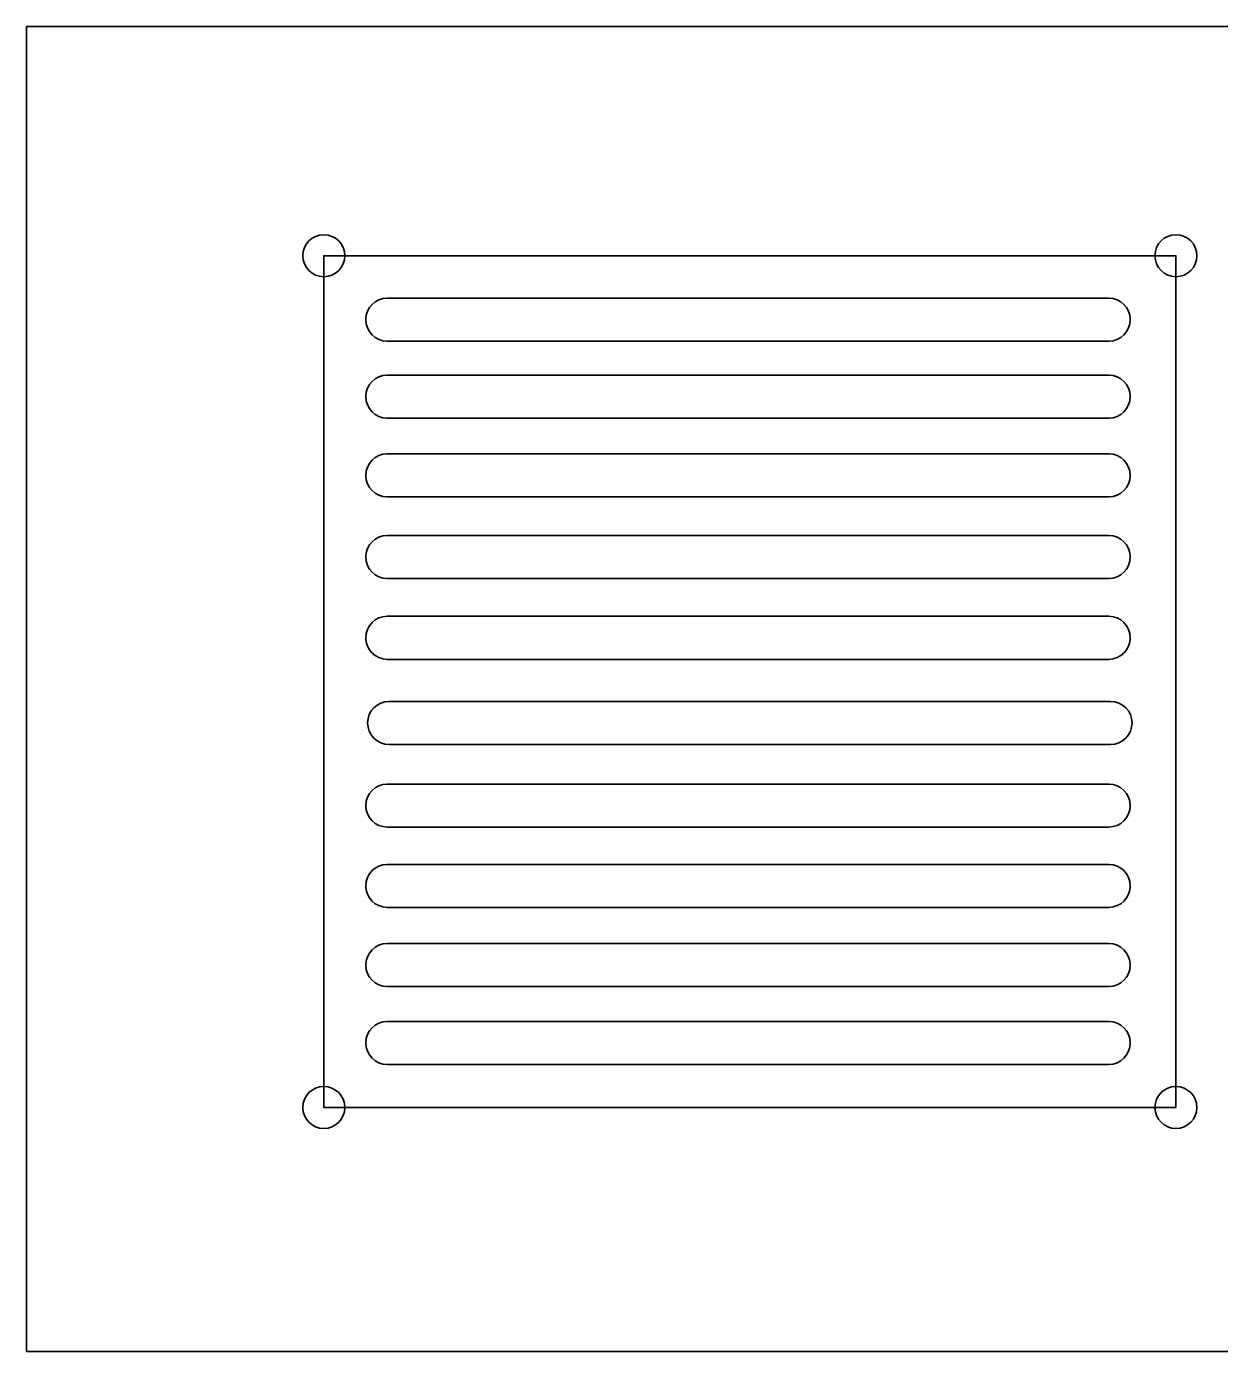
# Model space of a CAD drawing. Header units: inches. Extents: x 4 to 816, y 71 to 806.
# Drawn here: x 441.8 to 550.6, y 595 to 715.8 of the extents above; entities that cross this region are included whole.
import ezdxf

# ---------------------------------------------------------------- set-up
doc = ezdxf.new("R2010")
doc.units = ezdxf.units.IN
doc.header["$MEASUREMENT"] = 0
doc.layers.add('Layer 1', color=7, linetype='Continuous')

# ---------------------------------------------------------------- blocks, each defined once
blk = doc.blocks.new('block 41')
at = {"layer": 'Layer 1', "color": 240, "lineweight": 35, "true_color": 0xed1c24}
blk.add_lwpolyline([(441.79, 715.8), (790.74, 715.8), (790.74, 595.01), (441.79, 595.01)], dxfattribs=at)
blk = doc.blocks.new('block 42')
at = {"layer": 'Layer 1', "color": 240, "lineweight": 35, "true_color": 0xed1c24}
blk.add_lwpolyline([(441.79, 715.8), (441.79, 595.01)], dxfattribs=at)
blk = doc.blocks.new('block 49')
at = {"layer": 'Layer 1', "color": 140, "lineweight": 35, "true_color": 0x00adef}
blk.add_lwpolyline([(546.53, 617.26), (468.88, 617.26), (468.88, 694.91), (546.53, 694.91), (546.53, 617.26)], dxfattribs=at)
blk = doc.blocks.new('block 50')
at = {"layer": 'Layer 1', "color": 240, "lineweight": 35, "true_color": 0xed1c24}
blk.add_open_spline([(470.8, 694.91), (470.8, 693.85), (469.94, 692.99), (468.88, 692.99), (467.82, 692.99), (466.97, 693.85), (466.97, 694.91), (466.97, 695.97), (467.82, 696.82), (468.88, 696.82), (469.94, 696.82), (470.8, 695.97), (470.8, 694.91)], degree=3, knots=[0, 0, 0, 0, 1, 1, 1, 2, 2, 2, 3, 3, 3, 4, 4, 4, 4], dxfattribs=at)
blk = doc.blocks.new('block 51')
at = {"layer": 'Layer 1', "color": 240, "lineweight": 35, "true_color": 0xed1c24}
blk.add_open_spline([(548.45, 694.91), (548.45, 693.85), (547.59, 692.99), (546.53, 692.99), (545.48, 692.99), (544.62, 693.85), (544.62, 694.91), (544.62, 695.97), (545.48, 696.82), (546.53, 696.82), (547.59, 696.82), (548.45, 695.97), (548.45, 694.91)], degree=3, knots=[0, 0, 0, 0, 1, 1, 1, 2, 2, 2, 3, 3, 3, 4, 4, 4, 4], dxfattribs=at)
blk = doc.blocks.new('block 52')
at = {"layer": 'Layer 1', "color": 240, "lineweight": 35, "true_color": 0xed1c24}
blk.add_open_spline([(548.45, 617.26), (548.45, 616.2), (547.59, 615.34), (546.53, 615.34), (545.48, 615.34), (544.62, 616.2), (544.62, 617.26), (544.62, 618.31), (545.48, 619.17), (546.53, 619.17), (547.59, 619.17), (548.45, 618.31), (548.45, 617.26)], degree=3, knots=[0, 0, 0, 0, 1, 1, 1, 2, 2, 2, 3, 3, 3, 4, 4, 4, 4], dxfattribs=at)
blk = doc.blocks.new('block 53')
at = {"layer": 'Layer 1', "color": 240, "lineweight": 35, "true_color": 0xed1c24}
blk.add_open_spline([(470.8, 617.26), (470.8, 616.2), (469.94, 615.34), (468.88, 615.34), (467.82, 615.34), (466.97, 616.2), (466.97, 617.26), (466.97, 618.31), (467.82, 619.17), (468.88, 619.17), (469.94, 619.17), (470.8, 618.31), (470.8, 617.26)], degree=3, knots=[0, 0, 0, 0, 1, 1, 1, 2, 2, 2, 3, 3, 3, 4, 4, 4, 4], dxfattribs=at)
blk = doc.blocks.new('block 54')
at = {"layer": 'Layer 1', "color": 240, "lineweight": 35, "true_color": 0xed1c24}
blk.add_open_spline([(540.41, 687.12), (540.41, 687.12), (474.67, 687.12), (474.67, 687.12), (473.59, 687.12), (472.71, 688.01), (472.71, 689.08), (472.71, 690.16), (473.59, 691.05), (474.67, 691.05), (474.67, 691.05), (540.41, 691.05), (540.41, 691.05), (541.49, 691.05), (542.37, 690.16), (542.37, 689.08), (542.37, 688.01), (541.49, 687.12), (540.41, 687.12)], degree=3, knots=[0, 0, 0, 0, 1, 1, 1, 2, 2, 2, 3, 3, 3, 4, 4, 4, 5, 5, 5, 6, 6, 6, 6], dxfattribs=at)
blk = doc.blocks.new('block 55')
at = {"layer": 'Layer 1', "color": 240, "lineweight": 35, "true_color": 0xed1c24}
blk.add_open_spline([(540.41, 680.1), (540.41, 680.1), (474.67, 680.1), (474.67, 680.1), (473.59, 680.1), (472.71, 680.99), (472.71, 682.07), (472.71, 683.14), (473.59, 684.03), (474.67, 684.03), (474.67, 684.03), (540.41, 684.03), (540.41, 684.03), (541.49, 684.03), (542.37, 683.14), (542.37, 682.07), (542.37, 680.99), (541.49, 680.1), (540.41, 680.1)], degree=3, knots=[0, 0, 0, 0, 1, 1, 1, 2, 2, 2, 3, 3, 3, 4, 4, 4, 5, 5, 5, 6, 6, 6, 6], dxfattribs=at)
blk = doc.blocks.new('block 56')
at = {"layer": 'Layer 1', "color": 240, "lineweight": 35, "true_color": 0xed1c24}
blk.add_open_spline([(540.41, 672.92), (540.41, 672.92), (474.67, 672.92), (474.67, 672.92), (473.59, 672.92), (472.71, 673.8), (472.71, 674.88), (472.71, 675.96), (473.59, 676.84), (474.67, 676.84), (474.67, 676.84), (540.41, 676.84), (540.41, 676.84), (541.49, 676.84), (542.37, 675.96), (542.37, 674.88), (542.37, 673.8), (541.49, 672.92), (540.41, 672.92)], degree=3, knots=[0, 0, 0, 0, 1, 1, 1, 2, 2, 2, 3, 3, 3, 4, 4, 4, 5, 5, 5, 6, 6, 6, 6], dxfattribs=at)
blk = doc.blocks.new('block 57')
at = {"layer": 'Layer 1', "color": 240, "lineweight": 35, "true_color": 0xed1c24}
blk.add_open_spline([(540.41, 665.48), (540.41, 665.48), (474.67, 665.48), (474.67, 665.48), (473.59, 665.48), (472.71, 666.36), (472.71, 667.44), (472.71, 668.52), (473.59, 669.4), (474.67, 669.4), (474.67, 669.4), (540.41, 669.4), (540.41, 669.4), (541.49, 669.4), (542.37, 668.52), (542.37, 667.44), (542.37, 666.36), (541.49, 665.48), (540.41, 665.48)], degree=3, knots=[0, 0, 0, 0, 1, 1, 1, 2, 2, 2, 3, 3, 3, 4, 4, 4, 5, 5, 5, 6, 6, 6, 6], dxfattribs=at)
blk = doc.blocks.new('block 58')
at = {"layer": 'Layer 1', "color": 240, "lineweight": 35, "true_color": 0xed1c24}
blk.add_open_spline([(540.41, 658.11), (540.41, 658.11), (474.67, 658.11), (474.67, 658.11), (473.59, 658.11), (472.71, 658.99), (472.71, 660.07), (472.71, 661.15), (473.59, 662.04), (474.67, 662.04), (474.67, 662.04), (540.41, 662.04), (540.41, 662.04), (541.49, 662.04), (542.37, 661.15), (542.37, 660.07), (542.37, 658.99), (541.49, 658.11), (540.41, 658.11)], degree=3, knots=[0, 0, 0, 0, 1, 1, 1, 2, 2, 2, 3, 3, 3, 4, 4, 4, 5, 5, 5, 6, 6, 6, 6], dxfattribs=at)
blk = doc.blocks.new('block 59')
at = {"layer": 'Layer 1', "color": 240, "lineweight": 35, "true_color": 0xed1c24}
blk.add_open_spline([(540.58, 650.35), (540.58, 650.35), (474.84, 650.35), (474.84, 650.35), (473.76, 650.35), (472.87, 651.23), (472.87, 652.31), (472.87, 653.39), (473.76, 654.27), (474.84, 654.27), (474.84, 654.27), (540.58, 654.27), (540.58, 654.27), (541.66, 654.27), (542.54, 653.39), (542.54, 652.31), (542.54, 651.23), (541.66, 650.35), (540.58, 650.35)], degree=3, knots=[0, 0, 0, 0, 1, 1, 1, 2, 2, 2, 3, 3, 3, 4, 4, 4, 5, 5, 5, 6, 6, 6, 6], dxfattribs=at)
blk = doc.blocks.new('block 60')
at = {"layer": 'Layer 1', "color": 240, "lineweight": 35, "true_color": 0xed1c24}
blk.add_open_spline([(540.41, 642.82), (540.41, 642.82), (474.67, 642.82), (474.67, 642.82), (473.59, 642.82), (472.71, 643.7), (472.71, 644.78), (472.71, 645.86), (473.59, 646.74), (474.67, 646.74), (474.67, 646.74), (540.41, 646.74), (540.41, 646.74), (541.49, 646.74), (542.37, 645.86), (542.37, 644.78), (542.37, 643.7), (541.49, 642.82), (540.41, 642.82)], degree=3, knots=[0, 0, 0, 0, 1, 1, 1, 2, 2, 2, 3, 3, 3, 4, 4, 4, 5, 5, 5, 6, 6, 6, 6], dxfattribs=at)
blk = doc.blocks.new('block 61')
at = {"layer": 'Layer 1', "color": 240, "lineweight": 35, "true_color": 0xed1c24}
blk.add_open_spline([(540.41, 635.5), (540.41, 635.5), (474.67, 635.5), (474.67, 635.5), (473.59, 635.5), (472.71, 636.38), (472.71, 637.46), (472.71, 638.54), (473.59, 639.42), (474.67, 639.42), (474.67, 639.42), (540.41, 639.42), (540.41, 639.42), (541.49, 639.42), (542.37, 638.54), (542.37, 637.46), (542.37, 636.38), (541.49, 635.5), (540.41, 635.5)], degree=3, knots=[0, 0, 0, 0, 1, 1, 1, 2, 2, 2, 3, 3, 3, 4, 4, 4, 5, 5, 5, 6, 6, 6, 6], dxfattribs=at)
blk = doc.blocks.new('block 62')
at = {"layer": 'Layer 1', "color": 240, "lineweight": 35, "true_color": 0xed1c24}
blk.add_open_spline([(540.41, 628.28), (540.41, 628.28), (474.67, 628.28), (474.67, 628.28), (473.59, 628.28), (472.71, 629.16), (472.71, 630.24), (472.71, 631.32), (473.59, 632.2), (474.67, 632.2), (474.67, 632.2), (540.41, 632.2), (540.41, 632.2), (541.49, 632.2), (542.37, 631.32), (542.37, 630.24), (542.37, 629.16), (541.49, 628.28), (540.41, 628.28)], degree=3, knots=[0, 0, 0, 0, 1, 1, 1, 2, 2, 2, 3, 3, 3, 4, 4, 4, 5, 5, 5, 6, 6, 6, 6], dxfattribs=at)
blk = doc.blocks.new('block 63')
at = {"layer": 'Layer 1', "color": 240, "lineweight": 35, "true_color": 0xed1c24}
blk.add_open_spline([(540.41, 621.17), (540.41, 621.17), (474.67, 621.17), (474.67, 621.17), (473.59, 621.17), (472.71, 622.06), (472.71, 623.14), (472.71, 624.22), (473.59, 625.1), (474.67, 625.1), (474.67, 625.1), (540.41, 625.1), (540.41, 625.1), (541.49, 625.1), (542.37, 624.22), (542.37, 623.14), (542.37, 622.06), (541.49, 621.17), (540.41, 621.17)], degree=3, knots=[0, 0, 0, 0, 1, 1, 1, 2, 2, 2, 3, 3, 3, 4, 4, 4, 5, 5, 5, 6, 6, 6, 6], dxfattribs=at)

msp = doc.modelspace()

# ---------------------------------------------------------------- block references
at = {"layer": 'Layer 1'}
for name in ['block 41', 'block 42', 'block 50', 'block 51', 'block 49', 'block 54', 'block 55', 'block 56', 'block 57', 'block 58', 'block 59', 'block 60', 'block 61', 'block 62', 'block 63', 'block 53', 'block 52']:
    msp.add_blockref(name, (0, 0), dxfattribs=at)

doc.saveas('drawing.dxf')
